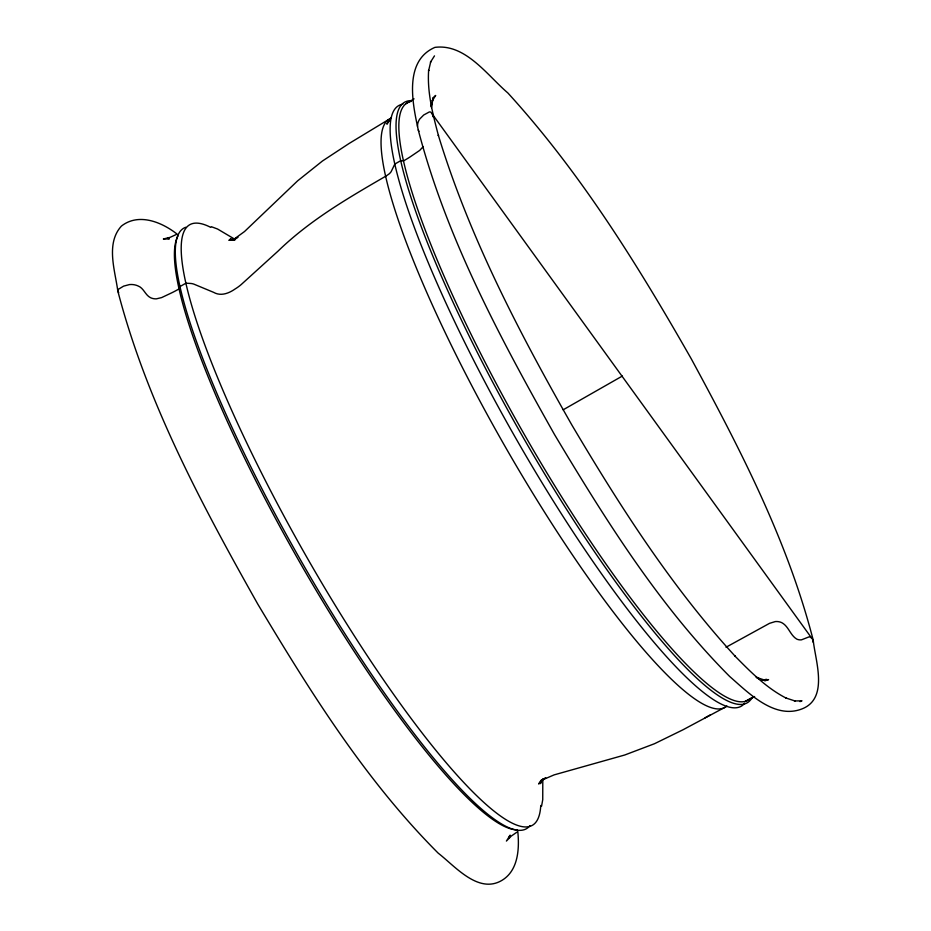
<?xml version="1.0" encoding="UTF-8"?>
<svg xmlns="http://www.w3.org/2000/svg" width="931" height="931" viewBox="0 0 931 931"><rect width="100%" height="100%" fill="white"/><g stroke="black" fill="none" stroke-linecap="round" stroke-linejoin="round"><path stroke-width="1.4" d="M431.507 107.635L431.612 103.399L431.332 106.646L433.322 98.116L432.042 101.176L435.685 95.451L432.682 98.092M541.563 806.211L542.738 799.682L542.796 778.816M509.676 835.549L509.094 838.063L510.153 835.165L506.406 841.065L511.235 836.108L516.938 832.151M541.12 780.981L540.492 783.634L541.667 779.922M432.892 116.736L432.45 113.745M390.555 118.388L386.889 124.149L391.067 117.643M434.486 55.872L430.471 62.191L430.785 61.493L428.597 70.861L428.656 70.104C427.061 92.425 432.868 114.385 438.489 135.786L438.315 135.181C469.422 237.324 519.254 332.611 571.902 425.071C620.046 506.313 671.321 586.635 735.339 656.436L734.908 655.994C750.537 671.856 766.55 688.16 786.637 698.355L785.962 698.017L795.202 701.031L794.434 700.95L801.987 700.845L799.973 701.613M540.702 780.806L538.665 784.007L542.179 780.108L545.729 777.874L540.864 780.585L554.085 774.895L624.759 754.994L654.47 743.729L683.098 729.729L725.726 706.908M423.116 146.749L419.672 150.426L410.606 156.583A90.4 76.319 -12.7 0 1 405.59 159.701L403.507 160.9L400.737 160.679L394.814 164.054L391.136 171.688A12.987 10.963 -12.7 0 1 389.03 173.969L386.144 175.971C348.147 198 309.709 220.31 278.008 251.149L241.164 284.595A43.07 36.367 -12.7 0 1 235.136 288.959C228.945 293.323 220.787 296.512 213.618 292.346L193.776 284.095A13.162 11.114 -12.7 0 0 190.96 283.478L185.921 283.187L179.997 286.562L179.066 288.889L176.983 290.076A90.4 76.319 -12.7 0 1 171.7 292.834L161.622 297.594L156.42 298.839A11.381 9.613 -12.7 0 1 150.461 297.664C145.155 294.999 143.77 288.016 137.963 285.91A15.303 12.929 -12.7 0 0 129.467 284.583L123.625 286.131L118.167 289.413A2.653 2.234 -12.7 0 0 117.772 290.763L117.923 291.415C146.935 402.529 201.864 504.823 257.899 604.312C310.384 691.989 365.289 779.969 437.779 852.738L438.257 853.203C455.003 866.133 478.418 894.493 502.018 880.319C518.66 870.264 519.556 847.745 517.683 830.487M812.6 641.878L812.833 641.587A2.653 2.234 -12.7 0 0 813.228 640.237L430.89 112.197A2.653 2.234 -12.7 0 0 429.342 111.953L423.721 114.99L419.706 119.063A15.303 12.929 -12.7 0 0 417.53 126.476L418.263 129.933C446.508 238.127 499.994 337.72 554.55 434.602C605.662 519.975 659.113 605.639 729.695 676.5C749.013 693.281 775.511 720.734 803.662 708.212C828.52 696.749 815.149 659.974 813.228 640.237C787.707 540.771 739.947 448.719 691.302 358.889C637.956 265.323 580.665 172.794 507.837 92.937C487.227 75.364 465.488 43.42 434.917 47.376C404.566 60.503 412.049 101.002 417.53 126.476M388.681 119.494L349.055 143.514L322.44 161.016L297.606 180.858L244.492 231.563L232.855 240.035L237.777 237.289M405.974 103.702L414.062 98.849M563.15 409.815L622.362 376.043M764.118 680.375L766.213 679.211M705.07 717.824L710.365 714.88M726.005 647.254L769.553 623.328L775.267 621.582A11.475 9.682 -12.7 0 1 781.737 622.653C788.604 626.191 790.21 635.221 796.75 639.097A8.251 6.971 -12.7 0 0 801.51 639.83L809.4 636.734L812.274 638.34M749.467 699.297L754.157 696.737M753.912 696.795L745.37 701.346L754.622 696.528M237.731 237.335L233.995 239.255L228.851 240.291L233.949 240.221M176.378 234.472L170.07 237.358L163.344 238.999L168.976 238.918M764.77 680.887L768.564 679.642L761.721 679.746L765.003 680.212L756.6 677.465L759.521 678.874L755.797 676.767M167.359 238.336L169.384 238.708M233.949 239.907L230.166 239.011L234.088 240.291M211.36 226.71L217.575 229.026L235.601 239.709M177.309 234.275C162.099 222.241 138.777 212.466 121.414 226.082C105.587 243.48 115.037 270.304 117.772 290.763M118.726 292.66L117.923 291.415M418.263 129.933L418.915 131.399M726.89 706.001A338.651 61.76 60.3 0 1 503.974 444.541A338.651 61.76 60.3 0 1 391.311 118.167M744.788 703.114A345.704 63.052 60.3 0 1 515.611 437.919A345.704 63.052 60.3 0 1 402.867 104.191M752.097 697.645A345.704 63.052 60.3 0 1 521.523 434.544A345.704 63.052 60.3 0 1 411.258 100.629M750.037 698.82A343.888 62.714 60.3 0 1 520.627 427.981A343.888 62.714 60.3 0 1 411.514 101.351M517.019 829.835A343.888 62.714 60.3 0 1 299.223 561.323A343.888 62.714 60.3 0 1 177.984 235.962M529.972 825.622A345.704 63.052 60.3 0 1 303.855 565.78A345.704 63.052 60.3 0 1 185.781 227.257M540.76 805.466A345.704 63.052 60.3 0 1 306.706 557.052A345.704 63.052 60.3 0 1 210.72 227.362"/></g></svg>
